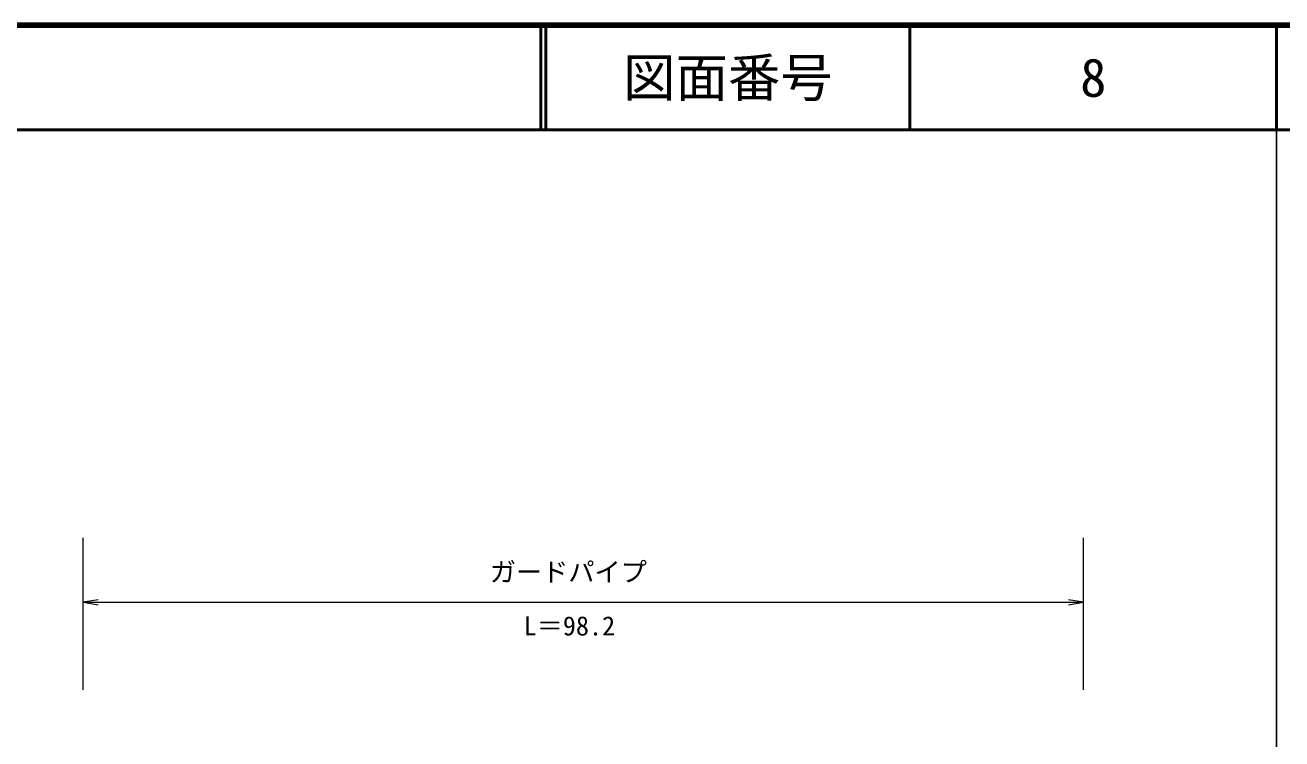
# Model space of a CAD drawing. Units: millimetres, scale not verified. Extents: x 40000 to 680000, y 20000 to 380000.
# Drawn here: x 459527 to 579500, y 311914 to 380000 of the extents above; entities that cross this region are included whole.
import ezdxf
from ezdxf.enums import TextEntityAlignment as Align

# ---------------------------------------------------------------- set-up
doc = ezdxf.new("R2010")
doc.units = ezdxf.units.MM
doc.header["$LTSCALE"] = 1000
for name, color, linetype, lineweight in [('M-STR-STR3', 7, 'Continuous', 13), ('M-TTL', 7, 'Continuous', 13), ('M-TTL-BAND', 7, 'Continuous', 25), ('M-TTL-LINE', 7, 'Continuous', 50), ('M-TTL-TXT', 3, 'Continuous', 13)]:
    doc.layers.add(name, color=color, linetype=linetype, lineweight=lineweight)
doc.styles.add('ＭＳ ゴシック', font='')
doc.styles.get('ＭＳ ゴシック').set_extended_font_data('MS Gothic')

# ---------------------------------------------------------------- blocks, each defined once
blk = doc.blocks.new('open_arrow')
at = {"color": 0, "linetype": 'Continuous', "lineweight": -2}
blk.add_lwpolyline([(7.5, 1.25), (0, 0), (7.5, -1.25)], dxfattribs=at)

msp = doc.modelspace()

# ---------------------------------------------------------------- linework, layer by layer
at = {"layer": 'M-STR-STR3'}
for p, q in [((465057, 316605), (465057, 331096)), ((560572, 316605), (560572, 331096)), ((465057, 324942), (560572, 324942))]:
    msp.add_line(p, q, dxfattribs=at)
at = {"layer": 'M-TTL', "color": 2, "lineweight": 140}
msp.add_line((680000, 380000), (40000, 380000), dxfattribs=at)
at = {"layer": 'M-TTL-BAND'}
msp.add_line((579000, 20000), (579000, 370000), dxfattribs=at)
at = {"layer": 'M-TTL-LINE'}
for p, q in [((508747, 380000), (508747, 370000)), ((509247, 380000), (509247, 370000)), ((543997, 380000), (543997, 370000)), ((579000, 380000), (579000, 370000)), ((40000, 370000), (680000, 370000))]:
    msp.add_line(p, q, dxfattribs=at)

# ---------------------------------------------------------------- block references
at = {"layer": 'M-STR-STR3', "xscale": 193, "yscale": 193}
msp.add_blockref('open_arrow', (465057, 324942), dxfattribs=at)
at = {"layer": 'M-STR-STR3', "xscale": 193, "yscale": 193, "rotation": 180}
msp.add_blockref('open_arrow', (560572, 324942), dxfattribs=at)

# ---------------------------------------------------------------- texts
at = {"layer": 'M-STR-STR3', "style": 'ＭＳ ゴシック'}
for s, p in [('ガードパイプ', (503882, 328753)), ('L＝98.2', (507114, 323609))]:
    msp.add_text(s, height=1833, dxfattribs=at).set_placement(p, align=Align.TOP_LEFT)
at = {"layer": 'M-TTL-TXT', "color": 7, "style": 'ＭＳ ゴシック'}
for s, p in [('図面番号', (526622, 375000)), ('8', (561497, 375000))]:
    msp.add_text(s, height=3666, dxfattribs=at).set_placement(p, align=Align.MIDDLE_CENTER)

doc.saveas('drawing.dxf')
